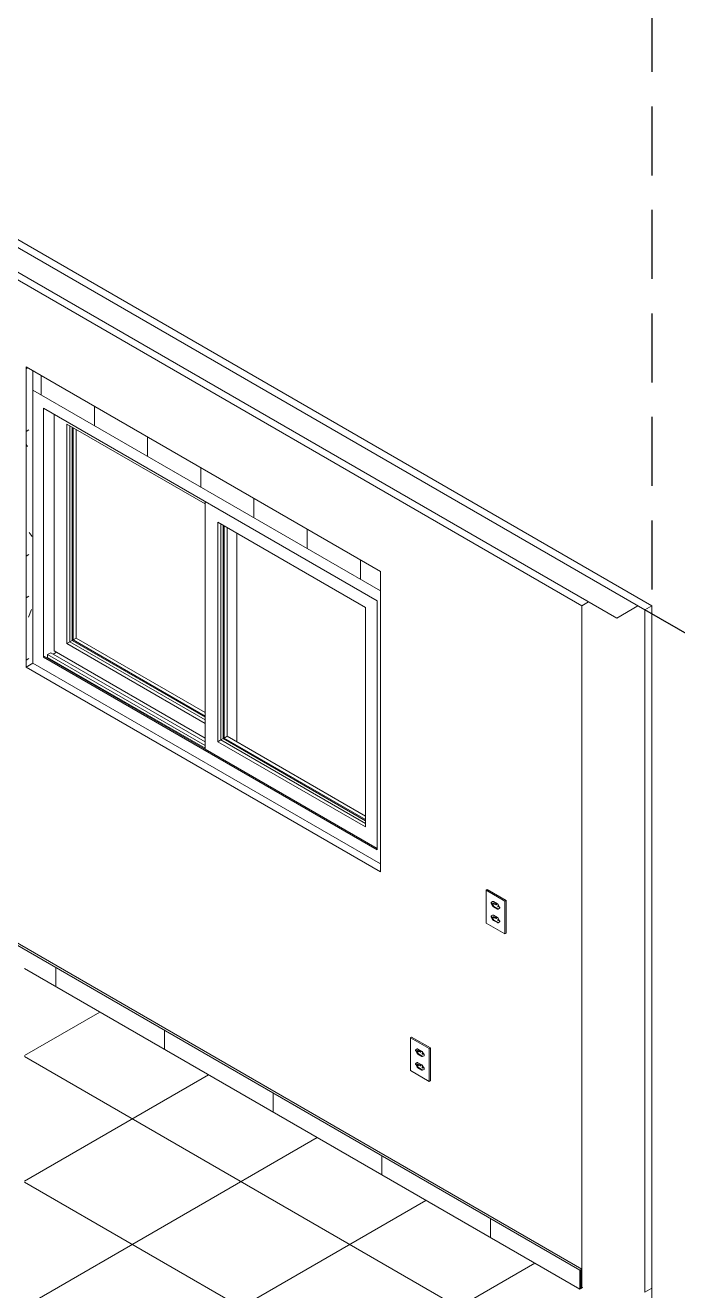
# Model space of a CAD drawing. Header units: inches. Extents: x -413 to -271, y -70 to 11.
# Drawn here: x -285.383 to -283.019, y -17.014 to -12.429 of the extents above; entities that cross this region are included whole.
import ezdxf

# ---------------------------------------------------------------- set-up
doc = ezdxf.new("R2010")
doc.units = ezdxf.units.IN
doc.header["$MEASUREMENT"] = 0
doc.linetypes.add('HIDDEN', pattern=[0.375, 0.25, -0.125])
for name, color, linetype, lineweight in [('Dispositivos elétricos', 7, 'Continuous', 20), ('Janelas', 7, 'Continuous', 9), ('Padrão de superfície', 7, 'Continuous', 20), ('Paredes', 7, 'Continuous', 20), ('Pisos', 7, 'Continuous', 20)]:
    doc.layers.add(name, color=color, linetype=linetype, lineweight=lineweight)
doc.layers.add('PROJECÃO', color=1, linetype='HIDDEN')

# ---------------------------------------------------------------- blocks, each defined once
blk = doc.blocks.new('Blocks_Janela de Correr 02 Folhas_F03351PT - Preto-2512377-ISOMÉTRICA')
at = {"layer": 'Janelas'}
for p, q in [((28006, 15867.4), (26965.9, 16468)), ((26965.9, 16468), (26965.9, 15651.5)), ((26997, 15669.4), (26997, 16414.1)), ((26997, 16414.1), (27995.4, 15837.6)), ((27028.8, 16395.7), (27028.8, 15687.8)), ((27067, 15709.8), (27067, 16366.3)), ((27067, 16366.3), (27480.6, 16127.5)), ((27076.2, 15715.1), (27076.2, 16361)), ((27083.2, 15719.2), (27083.2, 16356.9)), ((27480.6, 16134.8), (27480.6, 15394.3)), ((27518.8, 15416.3), (27518.8, 16072.8)), ((27518.8, 16072.8), (27960.8, 15817.6)), ((27528, 15421.6), (27528, 16067.5)), ((27535.1, 15425.7), (27535.1, 16063.4)), ((27995.4, 15837.6), (27995.4, 15093)), ((27960.8, 15817.6), (27960.8, 15161.2)), ((27067, 15709.8), (27076.2, 15715.1)), ((27480.6, 15471), (27067, 15709.8)), ((27076.2, 15715.1), (27083.2, 15719.2)), ((27480.6, 15481.6), (27076.2, 15715.1)), ((27083.2, 15719.2), (27480.6, 15489.8)), ((27000.5, 15671.5), (26997, 15669.4)), ((27995.6, 15097), (27000.5, 15671.5)), ((27019.6, 15682.5), (27009.7, 15676.8)), ((27009.7, 15676.8), (27480.6, 15404.9)), ((27009.7, 15668.6), (27009.7, 15676.8)), ((27480.6, 15416.3), (27019.6, 15682.5)), ((27026.7, 15678.4), (27035.9, 15683.7)), ((27028.8, 15687.8), (27480.6, 15426.9)), ((26965.9, 15651.5), (28006, 15050.9)), ((26997, 15669.4), (27995.4, 15093)), ((27007.6, 15667.4), (27009.7, 15668.6)), ((27009.7, 15668.6), (27480.6, 15396.7)), ((27518.8, 15416.3), (27528, 15421.6)), ((27960.8, 15161.2), (27518.8, 15416.3)), ((27528, 15421.6), (27535.1, 15425.7)), ((27960.8, 15171.8), (27528, 15421.6)), ((27535.1, 15425.7), (27960.8, 15179.9)), ((27480.6, 15394.3), (27995.6, 15097))]:
    blk.add_line(p, q, dxfattribs=at)
at = {"layer": 'Janelas', "color": 28, "true_color": 0x0d0d0d}
for p, q in [((27086.1, 15720.9), (27086.1, 16355.3)), ((27095.3, 16350), (27095.3, 15726.2)), ((27537.9, 15427.3), (27537.9, 16061.7)), ((27547.1, 15432.6), (27547.1, 16056.4)), ((27547.1, 16056.4), (27547.1, 15432.6)), ((27575.4, 16040.1), (27575.4, 15416.3)), ((27086.1, 15720.9), (27095.3, 15726.2)), ((27480.6, 15493.1), (27086.1, 15720.9)), ((27095.3, 15726.2), (27480.6, 15503.7)), ((27537.9, 15427.3), (27547.1, 15432.6)), ((27960.8, 15183.2), (27537.9, 15427.3)), ((27547.1, 15432.6), (27960.8, 15193.8))]:
    blk.add_line(p, q, dxfattribs=at)
blk = doc.blocks.new('CAIXA VERTICE V9 - Tomada 10A 2s-V8-ISOMÉTRICA')
at = {"layer": 'Dispositivos elétricos'}
for p, q in [((28098.6, 14532.9), (28095.1, 14530.8)), ((28151.7, 14498.2), (28095.1, 14530.8)), ((28095.1, 14530.8), (28095.1, 14432.8)), ((28098.6, 14532.9), (28155.2, 14500.2)), ((28110.9, 14494.8), (28114.9, 14497.1)), ((28117.4, 14496.9), (28129.3, 14490)), ((28151.7, 14498.2), (28155.2, 14500.2)), ((28151.7, 14400.2), (28151.7, 14498.2)), ((28155.2, 14500.2), (28155.2, 14402.2)), ((28114.9, 14484.4), (28110.9, 14491.4)), ((28112.3, 14492.2), (28116.4, 14485.2)), ((28129.3, 14474.9), (28117.4, 14481.8)), ((28118.3, 14492.9), (28118.1, 14492.6)), ((28118.9, 14482.6), (28130.8, 14475.7)), ((28120.9, 14490.6), (28120.9, 14491.1)), ((28131.8, 14487.4), (28135.9, 14480.4)), ((28135.9, 14477), (28131.8, 14474.7)), ((28132.6, 14485.5), (28132.2, 14485.5)), ((28095.1, 14432.8), (28151.7, 14400.2)), ((28110.9, 14454), (28114.9, 14456.3)), ((28114.9, 14443.6), (28110.9, 14450.5)), ((28112.3, 14451.4), (28116.4, 14444.4)), ((28117.4, 14456.1), (28129.3, 14449.2)), ((28129.3, 14434.1), (28117.4, 14441)), ((28118.3, 14452.1), (28118.1, 14451.8)), ((28118.9, 14441.8), (28130.8, 14434.9)), ((28120.9, 14449.8), (28120.9, 14450.2)), ((28131.8, 14446.6), (28135.9, 14439.6)), ((28135.9, 14436.2), (28131.8, 14433.8)), ((28132.6, 14444.6), (28132.2, 14444.7)), ((28155.2, 14402.2), (28151.7, 14400.2))]:
    blk.add_line(p, q, dxfattribs=at)
for points in [[(28114.9, 14497.1, 0), (28115.7, 14497.4, 0), (28116.5, 14497.3, 0), (28117.4, 14496.9, 0)], [(28110.9, 14491.4, 0), (28110.6, 14492.1, 0), (28110.4, 14492.8, 0), (28110.3, 14493.5, 0), (28110.4, 14494.1, 0), (28110.6, 14494.5, 0), (28110.9, 14494.8, 0)], [(28112, 14495.3, 0), (28111.8, 14494.9, 0), (28111.7, 14494.3, 0), (28111.8, 14493.6, 0), (28112, 14492.9, 0), (28112.3, 14492.2, 0)], [(28117.4, 14481.8, 0), (28116.5, 14482.5, 0), (28115.7, 14483.4, 0), (28114.9, 14484.4, 0)], [(28116.4, 14485.2, 0), (28117.1, 14484.2, 0), (28117.9, 14483.3, 0), (28118.9, 14482.6, 0)], [(28116.7, 14491.4, 0), (28116.7, 14491.8, 0), (28116.9, 14492.1, 0), (28117.1, 14492.3, 0), (28117.4, 14492.4, 0), (28117.7, 14492.4, 0), (28118.1, 14492.2, 0), (28118.5, 14492, 0), (28118.8, 14491.6, 0), (28119.1, 14491.2, 0), (28119.3, 14490.7, 0), (28119.5, 14490.2, 0), (28119.5, 14489.8, 0)], [(28119.5, 14489.8, 0), (28119.5, 14489.4, 0), (28119.3, 14489.1, 0), (28119.1, 14488.9, 0), (28118.8, 14488.8, 0), (28118.5, 14488.8, 0), (28118.1, 14489, 0), (28117.7, 14489.2, 0), (28117.4, 14489.6, 0), (28117.1, 14490, 0), (28116.9, 14490.5, 0), (28116.7, 14491, 0), (28116.7, 14491.4, 0)], [(28118.1, 14492.2, 0), (28118.1, 14491.8, 0), (28118.3, 14491.3, 0), (28118.5, 14490.8, 0), (28118.8, 14490.4, 0), (28119.1, 14490.1, 0), (28119.5, 14489.8, 0), (28119.9, 14489.6, 0), (28120.2, 14489.6, 0), (28120.5, 14489.7, 0), (28120.7, 14489.9, 0), (28120.9, 14490.2, 0), (28120.9, 14490.6, 0)], [(28123.4, 14490, 0), (28123.4, 14490.4, 0), (28123.6, 14490.7, 0), (28123.8, 14490.9, 0), (28124.1, 14491, 0), (28124.4, 14491, 0), (28124.8, 14490.8, 0), (28125.2, 14490.5, 0), (28125.5, 14490.2, 0), (28125.8, 14489.8, 0), (28126, 14489.3, 0), (28126.2, 14488.8, 0), (28126.2, 14488.4, 0)], [(28126.2, 14488.4, 0), (28126.2, 14488, 0), (28126, 14487.7, 0), (28125.8, 14487.4, 0), (28125.5, 14487.4, 0), (28125.2, 14487.4, 0), (28124.8, 14487.5, 0), (28124.4, 14487.8, 0), (28124.1, 14488.2, 0), (28123.8, 14488.6, 0), (28123.6, 14489.1, 0), (28123.4, 14489.5, 0), (28123.4, 14490, 0)], [(28124.8, 14490.8, 0), (28124.9, 14490.4, 0), (28125, 14489.9, 0), (28125.2, 14489.4, 0), (28125.5, 14489, 0), (28125.9, 14488.6, 0), (28126.2, 14488.4, 0), (28126.6, 14488.2, 0)], [(28127.6, 14489.6, 0), (28127.4, 14490.1, 0), (28127.2, 14490.6, 0)], [(28129.3, 14490, 0), (28130.3, 14489.4, 0), (28131.1, 14488.5, 0), (28131.8, 14487.4, 0)], [(28131.8, 14474.7, 0), (28131.1, 14474.4, 0), (28130.3, 14474.5, 0), (28129.3, 14474.9, 0)], [(28130.1, 14483.7, 0), (28130.2, 14484.1, 0), (28130.3, 14484.4, 0), (28130.5, 14484.6, 0), (28130.8, 14484.7, 0), (28131.2, 14484.6, 0), (28131.5, 14484.5, 0), (28131.9, 14484.2, 0), (28132.2, 14483.9, 0), (28132.5, 14483.4, 0), (28132.7, 14483, 0), (28132.9, 14482.5, 0), (28132.9, 14482, 0)], [(28132.9, 14482, 0), (28132.9, 14481.6, 0), (28132.7, 14481.3, 0), (28132.5, 14481.1, 0), (28132.2, 14481, 0), (28131.9, 14481.1, 0), (28131.5, 14481.2, 0), (28131.2, 14481.5, 0), (28130.8, 14481.8, 0), (28130.5, 14482.3, 0), (28130.3, 14482.7, 0), (28130.2, 14483.2, 0), (28130.1, 14483.7, 0)], [(28130.8, 14475.7, 0), (28131.7, 14475.3, 0), (28132.5, 14475.3, 0)], [(28131.5, 14484.5, 0), (28131.6, 14484, 0), (28131.7, 14483.6, 0), (28131.9, 14483.1, 0), (28132.2, 14482.7, 0), (28132.6, 14482.3, 0), (28132.9, 14482, 0)], [(28133.9, 14481.9, 0), (28134.2, 14482.1, 0), (28134.3, 14482.5, 0)], [(28135.9, 14480.4, 0), (28136.2, 14479.7, 0), (28136.4, 14479, 0), (28136.5, 14478.4, 0), (28136.4, 14477.8, 0), (28136.2, 14477.3, 0), (28135.9, 14477, 0)], [(28110.9, 14450.5, 0), (28110.6, 14451.2, 0), (28110.4, 14452, 0), (28110.3, 14452.6, 0), (28110.4, 14453.2, 0), (28110.6, 14453.7, 0), (28110.9, 14454, 0)], [(28112, 14454.5, 0), (28111.8, 14454, 0), (28111.7, 14453.5, 0), (28111.8, 14452.8, 0), (28112, 14452.1, 0), (28112.3, 14451.4, 0)], [(28114.9, 14456.3, 0), (28115.7, 14456.5, 0), (28116.5, 14456.5, 0), (28117.4, 14456.1, 0)], [(28117.4, 14441, 0), (28116.5, 14441.6, 0), (28115.7, 14442.5, 0), (28114.9, 14443.6, 0)], [(28116.4, 14444.4, 0), (28117.1, 14443.4, 0), (28117.9, 14442.5, 0), (28118.9, 14441.8, 0)], [(28116.7, 14450.6, 0), (28116.7, 14451, 0), (28116.9, 14451.3, 0), (28117.1, 14451.5, 0), (28117.4, 14451.6, 0), (28117.7, 14451.6, 0), (28118.1, 14451.4, 0), (28118.5, 14451.1, 0), (28118.8, 14450.8, 0), (28119.1, 14450.4, 0), (28119.3, 14449.9, 0), (28119.5, 14449.4, 0), (28119.5, 14449, 0)], [(28119.5, 14449, 0), (28119.5, 14448.6, 0), (28119.3, 14448.3, 0), (28119.1, 14448, 0), (28118.8, 14448, 0), (28118.5, 14448, 0), (28118.1, 14448.1, 0), (28117.7, 14448.4, 0), (28117.4, 14448.8, 0), (28117.1, 14449.2, 0), (28116.9, 14449.7, 0), (28116.7, 14450.1, 0), (28116.7, 14450.6, 0)], [(28118.1, 14451.4, 0), (28118.1, 14451, 0), (28118.3, 14450.5, 0), (28118.5, 14450, 0), (28118.8, 14449.6, 0), (28119.1, 14449.2, 0), (28119.5, 14449, 0), (28119.9, 14448.8, 0), (28120.2, 14448.8, 0), (28120.5, 14448.9, 0), (28120.7, 14449.1, 0), (28120.9, 14449.4, 0), (28120.9, 14449.8, 0)], [(28123.4, 14449.2, 0), (28123.4, 14449.6, 0), (28123.6, 14449.9, 0), (28123.8, 14450.1, 0), (28124.1, 14450.2, 0), (28124.4, 14450.1, 0), (28124.8, 14450, 0), (28125.2, 14449.7, 0), (28125.5, 14449.4, 0), (28125.8, 14448.9, 0), (28126, 14448.5, 0), (28126.2, 14448, 0), (28126.2, 14447.5, 0)], [(28126.2, 14447.5, 0), (28126.2, 14447.1, 0), (28126, 14446.8, 0), (28125.8, 14446.6, 0), (28125.5, 14446.5, 0), (28125.2, 14446.6, 0), (28124.8, 14446.7, 0), (28124.4, 14447, 0), (28124.1, 14447.3, 0), (28123.8, 14447.8, 0), (28123.6, 14448.2, 0), (28123.4, 14448.7, 0), (28123.4, 14449.2, 0)], [(28124.8, 14450, 0), (28124.9, 14449.5, 0), (28125, 14449.1, 0), (28125.2, 14448.6, 0), (28125.5, 14448.2, 0), (28125.9, 14447.8, 0), (28126.2, 14447.5, 0), (28126.6, 14447.4, 0)], [(28127.6, 14448.8, 0), (28127.4, 14449.3, 0), (28127.2, 14449.7, 0)], [(28129.3, 14449.2, 0), (28130.3, 14448.5, 0), (28131.1, 14447.6, 0), (28131.8, 14446.6, 0)], [(28131.8, 14433.8, 0), (28131.1, 14433.6, 0), (28130.3, 14433.7, 0), (28129.3, 14434.1, 0)], [(28130.1, 14442.8, 0), (28130.2, 14443.2, 0), (28130.3, 14443.5, 0), (28130.5, 14443.8, 0), (28130.8, 14443.8, 0), (28131.2, 14443.8, 0), (28131.5, 14443.7, 0), (28131.9, 14443.4, 0), (28132.2, 14443, 0), (28132.5, 14442.6, 0), (28132.7, 14442.1, 0), (28132.9, 14441.7, 0), (28132.9, 14441.2, 0)], [(28132.9, 14441.2, 0), (28132.9, 14440.8, 0), (28132.7, 14440.5, 0), (28132.5, 14440.3, 0), (28132.2, 14440.2, 0), (28131.9, 14440.2, 0), (28131.5, 14440.4, 0), (28131.2, 14440.7, 0), (28130.8, 14441, 0), (28130.5, 14441.4, 0), (28130.3, 14441.9, 0), (28130.2, 14442.4, 0), (28130.1, 14442.8, 0)], [(28130.8, 14434.9, 0), (28131.7, 14434.5, 0), (28132.5, 14434.4, 0)], [(28131.5, 14443.7, 0), (28131.6, 14443.2, 0), (28131.7, 14442.7, 0), (28131.9, 14442.3, 0), (28132.2, 14441.8, 0), (28132.6, 14441.5, 0), (28132.9, 14441.2, 0)], [(28133.9, 14441.1, 0), (28134.2, 14441.3, 0), (28134.3, 14441.6, 0)], [(28135.9, 14439.6, 0), (28136.2, 14438.9, 0), (28136.4, 14438.2, 0), (28136.5, 14437.5, 0), (28136.4, 14436.9, 0), (28136.2, 14436.5, 0), (28135.9, 14436.2, 0)]]:
    blk.add_polyline3d(points, dxfattribs=at)
blk = doc.blocks.new('CAIXA VERTICE V9 - Tomada 10A 2s-2516932-ISOMÉTRICA')
at = {"layer": 'Dispositivos elétricos'}
for p, q in [((28324.9, 14973.8), (28321.4, 14971.7)), ((28378, 14939.1), (28321.4, 14971.7)), ((28321.4, 14971.7), (28321.4, 14873.7)), ((28324.9, 14973.8), (28381.5, 14941.1)), ((28337.2, 14935.7), (28341.2, 14938.1)), ((28341.2, 14925.3), (28337.2, 14932.3)), ((28338.6, 14933.1), (28342.6, 14926.2)), ((28343.7, 14937.8), (28355.6, 14930.9)), ((28355.6, 14915.8), (28343.7, 14922.7)), ((28344.6, 14933.9), (28344.4, 14933.5)), ((28345.1, 14923.5), (28357, 14916.6)), ((28347.2, 14931.5), (28347.2, 14931.9)), ((28358.1, 14928.3), (28362.1, 14921.4)), ((28362.1, 14917.9), (28358.1, 14915.6)), ((28358.8, 14926.4), (28358.5, 14926.4)), ((28378, 14939.1), (28381.5, 14941.1)), ((28378, 14841.1), (28378, 14939.1)), ((28381.5, 14941.1), (28381.5, 14843.1)), ((28337.2, 14894.9), (28341.2, 14897.2)), ((28341.2, 14884.5), (28337.2, 14891.5)), ((28338.6, 14892.3), (28342.6, 14885.3)), ((28343.7, 14897), (28355.6, 14890.1)), ((28355.6, 14875), (28343.7, 14881.9)), ((28344.6, 14893), (28344.4, 14892.7)), ((28345.1, 14882.7), (28357, 14875.8)), ((28347.2, 14890.7), (28347.2, 14891.1)), ((28358.1, 14887.5), (28362.1, 14880.5)), ((28362.1, 14877.1), (28358.1, 14874.8)), ((28358.8, 14885.5), (28358.5, 14885.6)), ((28321.4, 14873.7), (28378, 14841.1)), ((28381.5, 14843.1), (28378, 14841.1))]:
    blk.add_line(p, q, dxfattribs=at)
for points in [[(28337.2, 14932.3, 0), (28336.9, 14933, 0), (28336.7, 14933.7, 0), (28336.6, 14934.4, 0), (28336.7, 14935, 0), (28336.9, 14935.4, 0), (28337.2, 14935.7, 0)], [(28338.3, 14936.2, 0), (28338.1, 14935.8, 0), (28338, 14935.2, 0), (28338.1, 14934.5, 0), (28338.3, 14933.8, 0), (28338.6, 14933.1, 0)], [(28341.2, 14938.1, 0), (28341.9, 14938.3, 0), (28342.8, 14938.2, 0), (28343.7, 14937.8, 0)], [(28343.7, 14922.7, 0), (28342.8, 14923.4, 0), (28341.9, 14924.3, 0), (28341.2, 14925.3, 0)], [(28342.6, 14926.2, 0), (28343.4, 14925.1, 0), (28344.2, 14924.2, 0), (28345.1, 14923.5, 0)], [(28342.9, 14932.3, 0), (28343, 14932.7, 0), (28343.1, 14933, 0), (28343.4, 14933.2, 0), (28343.7, 14933.3, 0), (28344, 14933.3, 0), (28344.4, 14933.1, 0), (28344.7, 14932.9, 0), (28345.1, 14932.5, 0), (28345.4, 14932.1, 0), (28345.6, 14931.6, 0), (28345.7, 14931.1, 0), (28345.8, 14930.7, 0)], [(28345.8, 14930.7, 0), (28345.7, 14930.3, 0), (28345.6, 14930, 0), (28345.4, 14929.8, 0), (28345.1, 14929.7, 0), (28344.7, 14929.7, 0), (28344.4, 14929.9, 0), (28344, 14930.1, 0), (28343.7, 14930.5, 0), (28343.4, 14930.9, 0), (28343.1, 14931.4, 0), (28343, 14931.9, 0), (28342.9, 14932.3, 0)], [(28344.4, 14933.1, 0), (28344.4, 14932.7, 0), (28344.6, 14932.2, 0), (28344.8, 14931.7, 0), (28345.1, 14931.3, 0), (28345.4, 14931, 0), (28345.8, 14930.7, 0), (28346.1, 14930.5, 0), (28346.5, 14930.5, 0), (28346.8, 14930.6, 0), (28347, 14930.8, 0), (28347.1, 14931.1, 0), (28347.2, 14931.5, 0)], [(28349.7, 14930.9, 0), (28349.7, 14931.3, 0), (28349.9, 14931.6, 0), (28350.1, 14931.8, 0), (28350.4, 14931.9, 0), (28350.7, 14931.9, 0), (28351.1, 14931.7, 0), (28351.4, 14931.4, 0), (28351.8, 14931.1, 0), (28352.1, 14930.7, 0), (28352.3, 14930.2, 0), (28352.4, 14929.7, 0), (28352.5, 14929.3, 0)], [(28352.5, 14929.3, 0), (28352.4, 14928.9, 0), (28352.3, 14928.6, 0), (28352.1, 14928.3, 0), (28351.8, 14928.3, 0), (28351.4, 14928.3, 0), (28351.1, 14928.4, 0), (28350.7, 14928.7, 0), (28350.4, 14929.1, 0), (28350.1, 14929.5, 0), (28349.9, 14930, 0), (28349.7, 14930.4, 0), (28349.7, 14930.9, 0)], [(28351.1, 14931.7, 0), (28351.1, 14931.3, 0), (28351.3, 14930.8, 0), (28351.5, 14930.3, 0), (28351.8, 14929.9, 0), (28352.1, 14929.5, 0), (28352.5, 14929.3, 0), (28352.9, 14929.1, 0)], [(28353.9, 14930.5, 0), (28353.7, 14931, 0), (28353.5, 14931.5, 0)], [(28355.6, 14930.9, 0), (28356.5, 14930.3, 0), (28357.4, 14929.4, 0), (28358.1, 14928.3, 0)], [(28358.1, 14915.6, 0), (28357.4, 14915.4, 0), (28356.5, 14915.4, 0), (28355.6, 14915.8, 0)], [(28356.4, 14924.6, 0), (28356.4, 14925, 0), (28356.6, 14925.3, 0), (28356.8, 14925.5, 0), (28357.1, 14925.6, 0), (28357.4, 14925.5, 0), (28357.8, 14925.4, 0), (28358.2, 14925.1, 0), (28358.5, 14924.8, 0), (28358.8, 14924.3, 0), (28359, 14923.9, 0), (28359.2, 14923.4, 0), (28359.2, 14922.9, 0)], [(28359.2, 14922.9, 0), (28359.2, 14922.5, 0), (28359, 14922.2, 0), (28358.8, 14922, 0), (28358.5, 14921.9, 0), (28358.2, 14922, 0), (28357.8, 14922.1, 0), (28357.4, 14922.4, 0), (28357.1, 14922.7, 0), (28356.8, 14923.2, 0), (28356.6, 14923.6, 0), (28356.4, 14924.1, 0), (28356.4, 14924.6, 0)], [(28357, 14916.6, 0), (28358, 14916.3, 0), (28358.8, 14916.2, 0)], [(28357.8, 14925.4, 0), (28357.8, 14924.9, 0), (28358, 14924.5, 0), (28358.2, 14924, 0), (28358.5, 14923.6, 0), (28358.8, 14923.2, 0), (28359.2, 14922.9, 0)], [(28360.2, 14922.8, 0), (28360.4, 14923, 0), (28360.6, 14923.4, 0)], [(28362.1, 14921.4, 0), (28362.5, 14920.7, 0), (28362.7, 14919.9, 0), (28362.7, 14919.3, 0), (28362.7, 14918.7, 0), (28362.5, 14918.2, 0), (28362.1, 14917.9, 0)], [(28337.2, 14891.5, 0), (28336.9, 14892.2, 0), (28336.7, 14892.9, 0), (28336.6, 14893.5, 0), (28336.7, 14894.1, 0), (28336.9, 14894.6, 0), (28337.2, 14894.9, 0)], [(28338.3, 14895.4, 0), (28338.1, 14895, 0), (28338, 14894.4, 0), (28338.1, 14893.7, 0), (28338.3, 14893, 0), (28338.6, 14892.3, 0)], [(28341.2, 14897.2, 0), (28341.9, 14897.5, 0), (28342.8, 14897.4, 0), (28343.7, 14897, 0)], [(28343.7, 14881.9, 0), (28342.8, 14882.5, 0), (28341.9, 14883.4, 0), (28341.2, 14884.5, 0)], [(28342.6, 14885.3, 0), (28343.4, 14884.3, 0), (28344.2, 14883.4, 0), (28345.1, 14882.7, 0)], [(28342.9, 14891.5, 0), (28343, 14891.9, 0), (28343.1, 14892.2, 0), (28343.4, 14892.4, 0), (28343.7, 14892.5, 0), (28344, 14892.5, 0), (28344.4, 14892.3, 0), (28344.7, 14892.1, 0), (28345.1, 14891.7, 0), (28345.4, 14891.3, 0), (28345.6, 14890.8, 0), (28345.7, 14890.3, 0), (28345.8, 14889.9, 0)], [(28345.8, 14889.9, 0), (28345.7, 14889.5, 0), (28345.6, 14889.2, 0), (28345.4, 14889, 0), (28345.1, 14888.9, 0), (28344.7, 14888.9, 0), (28344.4, 14889.1, 0), (28344, 14889.3, 0), (28343.7, 14889.7, 0), (28343.4, 14890.1, 0), (28343.1, 14890.6, 0), (28343, 14891.1, 0), (28342.9, 14891.5, 0)], [(28344.4, 14892.3, 0), (28344.4, 14891.9, 0), (28344.6, 14891.4, 0), (28344.8, 14890.9, 0), (28345.1, 14890.5, 0), (28345.4, 14890.1, 0), (28345.8, 14889.9, 0), (28346.1, 14889.7, 0), (28346.5, 14889.7, 0), (28346.8, 14889.8, 0), (28347, 14890, 0), (28347.1, 14890.3, 0), (28347.2, 14890.7, 0)], [(28349.7, 14890.1, 0), (28349.7, 14890.5, 0), (28349.9, 14890.8, 0), (28350.1, 14891, 0), (28350.4, 14891.1, 0), (28350.7, 14891, 0), (28351.1, 14890.9, 0), (28351.4, 14890.6, 0), (28351.8, 14890.3, 0), (28352.1, 14889.8, 0), (28352.3, 14889.4, 0), (28352.4, 14888.9, 0), (28352.5, 14888.4, 0)], [(28352.5, 14888.4, 0), (28352.4, 14888, 0), (28352.3, 14887.7, 0), (28352.1, 14887.5, 0), (28351.8, 14887.4, 0), (28351.4, 14887.5, 0), (28351.1, 14887.6, 0), (28350.7, 14887.9, 0), (28350.4, 14888.3, 0), (28350.1, 14888.7, 0), (28349.9, 14889.1, 0), (28349.7, 14889.6, 0), (28349.7, 14890.1, 0)], [(28351.1, 14890.9, 0), (28351.1, 14890.4, 0), (28351.3, 14890, 0), (28351.5, 14889.5, 0), (28351.8, 14889.1, 0), (28352.1, 14888.7, 0), (28352.5, 14888.4, 0), (28352.9, 14888.3, 0)], [(28353.9, 14889.7, 0), (28353.7, 14890.2, 0), (28353.5, 14890.7, 0)], [(28355.6, 14890.1, 0), (28356.5, 14889.4, 0), (28357.4, 14888.5, 0), (28358.1, 14887.5, 0)], [(28356.4, 14883.7, 0), (28356.4, 14884.1, 0), (28356.6, 14884.5, 0), (28356.8, 14884.7, 0), (28357.1, 14884.8, 0), (28357.4, 14884.7, 0), (28357.8, 14884.6, 0), (28358.2, 14884.3, 0), (28358.5, 14883.9, 0), (28358.8, 14883.5, 0), (28359, 14883, 0), (28359.2, 14882.6, 0), (28359.2, 14882.1, 0)], [(28359.2, 14882.1, 0), (28359.2, 14881.7, 0), (28359, 14881.4, 0), (28358.8, 14881.2, 0), (28358.5, 14881.1, 0), (28358.2, 14881.1, 0), (28357.8, 14881.3, 0), (28357.4, 14881.6, 0), (28357.1, 14881.9, 0), (28356.8, 14882.4, 0), (28356.6, 14882.8, 0), (28356.4, 14883.3, 0), (28356.4, 14883.7, 0)], [(28357, 14875.8, 0), (28358, 14875.4, 0), (28358.8, 14875.3, 0)], [(28357.8, 14884.6, 0), (28357.8, 14884.1, 0), (28358, 14883.6, 0), (28358.2, 14883.2, 0), (28358.5, 14882.7, 0), (28358.8, 14882.4, 0), (28359.2, 14882.1, 0)], [(28360.2, 14882, 0), (28360.4, 14882.2, 0), (28360.6, 14882.5, 0)], [(28362.1, 14880.5, 0), (28362.5, 14879.8, 0), (28362.7, 14879.1, 0), (28362.7, 14878.4, 0), (28362.7, 14877.8, 0), (28362.5, 14877.4, 0), (28362.1, 14877.1, 0)], [(28358.1, 14874.8, 0), (28357.4, 14874.5, 0), (28356.5, 14874.6, 0), (28355.6, 14875, 0)]]:
    blk.add_polyline3d(points, dxfattribs=at)

msp = doc.modelspace()

# ---------------------------------------------------------------- hatches: boundary and pattern name
at = {"layer": 'Padrão de superfície', "true_color": 0xffffff}
h = msp.add_hatch(dxfattribs=at)
h.set_pattern_fill('FP_10', scale=0.001211, style=0, pattern_type=2)
h.set_pattern_definition([(30, (-293.81132, -6.408924), (0.26106322, 0.226088), [0.02487, -0.201217, 0.02487, -1.4070167]), (30, (-293.81132, -6.408924), (0.26106322, 0.226088), [-0.2509573, -0.201217, 0.02487, -0.4273055, -0.753624]), (30, (-293.81132, -6.408924), (0.26106322, 0.226088), [-0.9043488, 0.02487, -0.201217, 0.02487, -0.502668]), (30, (-293.81132, -6.408924), (0.26106322, 0.226088), [-1.155306, -0.1258547, 0.02487, -0.351943]), (125.104, (-293.71342, -6.31472), (-0.18705316, 0.1153861), [0.0187264, -0.1515145, -1.0781897]), (125.104, (-293.71342, -6.31472), (-0.18705316, 0.1153861), [-0.170241, 0.0187264, -0.1515145, -0.90795]), (125.104, (-293.71342, -6.31472), (-0.18705316, 0.1153861), [-0.3404808, 0.0187264, -0.3217543, -0.567468]), (125.104, (-293.71342, -6.31472), (-0.18705316, 0.1153861), [-0.6809615, 0.0187264, -0.1515145, -0.397228]), (125.104, (-293.71342, -6.31472), (-0.18705316, 0.1153861), [-0.8512025, 0.0187264, -0.094767, -0.2837346]), (125.104, (-293.71342, -6.31472), (-0.18705316, 0.1153861), [-0.964696, 0.0187264, -0.265008]), (248.794, (-293.68079, -6.145155), (-0.07400922, -0.34147423), [0.029771, -0.2408745, -1.71409]), (248.794, (-293.68079, -6.145155), (-0.07400922, -0.34147423), [-0.2706454, 0.029771, -0.2408745, -1.4434436]), (248.794, (-293.68079, -6.145155), (-0.07400922, -0.34147423), [-0.541292, 0.029771, -0.51152, -0.9021527]), (248.794, (-293.68079, -6.145155), (-0.07400922, -0.34147423), [-1.082583, 0.029771, -0.2408745, -0.6315073]), (248.794, (-293.68079, -6.145155), (-0.07400922, -0.34147423), [-1.3532284, 0.029771, -0.1506594, -0.4510757]), (248.794, (-293.68079, -6.145155), (-0.07400922, -0.34147423), [-1.53366, 0.029771, -0.421305])])
h.paths.add_polyline_path([(-285.3804, -14.7546), (-285.3555, -14.7403), (-285.3555, -13.6811), (-285.3804, -13.6667), (-285.3804, -14.7403)])
at = {"layer": 'Padrão de superfície', "true_color": 0x808080}
h = msp.add_hatch(dxfattribs=at)
h.set_pattern_fill('FP_5', color=8, scale=0.001211, style=0, pattern_type=2)
h.set_pattern_definition([(330, (-286.096405, -15.400465), (-4e-07, 0.0741759), []), (90, (-286.0964, -15.40047), (-0.0963576, 0.129807), [0.0741753, -0.0741753])])
h.paths.add_polyline_path([(-284.0956, -14.4787), (-284.0956, -14.4085), (-285.3555, -13.6811), (-285.3555, -13.7513), (-284.2172, -14.4085)])
at = {"layer": 'Padrão de superfície', "true_color": 0xbcbcbc}
h = msp.add_hatch(dxfattribs=at)
h.set_pattern_fill('FP_30', color=9, scale=0.001211, style=0, pattern_type=2)
h.set_pattern_definition([(330, (-286.0613, -15.45733), (2e-07, 0.454944), []), (90, (-286.0613, -15.45733), (-0.393993, 0.22747), [])])
h.paths.add_polyline_path([(-283.3736, -17.0091), (-283.3736, -16.9399), (-286.0579, -15.3901), (-286.0579, -15.4593), (-285.6108, -15.7174), (-285.6091, -15.7165), (-285.3864, -15.845), (-285.3864, -15.847), (-283.3788, -17.0061)])
h = msp.add_hatch(dxfattribs=at)
h.set_pattern_fill('FP_1', color=9, scale=0.001211, style=0, pattern_type=2)
h.set_pattern_definition([(150, (-285.78378, -16.8469), (-0.393993, -0.22747), []), (210, (-285.78378, -16.8469), (0.393993, -0.22747), [])])
h.paths.add_polyline_path([(-285.5097, -18.3888), (-285.5063, -18.3868), (-285.729, -18.2582), (-285.729, -15.7857), (-285.6108, -15.7174), (-286.0579, -15.4593), (-288.1083, -16.6432), (-288.1083, -16.746), (-288.2282, -16.8152), (-288.4509, -16.6867), (-288.4544, -16.6886), (-285.5131, -18.3868)])
h.paths.add_polyline_path([(-285.3864, -18.3175), (-283.2365, -17.0763), (-283.3633, -17.0032), (-283.3736, -17.0091), (-285.3864, -15.847), (-285.3864, -17.3419)])
h = msp.add_hatch(dxfattribs=at)
h.set_pattern_fill('FP_31', color=9, scale=0.001211, style=0, pattern_type=2)
h.set_pattern_definition([(30, (-283.37014, -17.0071), (-2e-07, 0.45494), []), (90, (-283.37014, -17.0071), (-0.394, -0.22747), [])])
h.paths.add_polyline_path([(-283.3736, -17.0091), (-283.3667, -17.0051), (-283.3667, -16.9359), (-283.3736, -16.9399), (-283.3736, -17.0051)])

# ---------------------------------------------------------------- linework, layer by layer
at = {"layer": 'Paredes'}
for p, q in [((-286.0579, -12.8325), (-283.1132, -14.5326)), ((-283.138, -14.547), (-286.0579, -12.8612)), ((-286.0579, -12.9502), (-283.24, -14.5771)), ((-283.3667, -14.5326), (-286.0579, -12.9789)), ((-285.3804, -13.6667), (-284.0956, -14.4085)), ((-285.3804, -14.7546), (-285.3804, -13.6667)), ((-285.3555, -13.6811), (-285.3555, -14.7403)), ((-285.3555, -13.7513), (-284.0956, -14.4787)), ((-284.0956, -14.4085), (-284.0956, -15.4964)), ((-283.3419, -14.5183), (-283.3667, -14.5326)), ((-283.3667, -14.5326), (-283.3667, -17.0051)), ((-283.24, -14.5771), (-283.1629, -14.5326)), ((-283.1132, -14.5326), (-283.138, -14.547)), ((-283.1132, -14.5326), (-283.1132, -17.0051)), ((-283.138, -17.0195), (-283.138, -14.547)), ((-285.3804, -14.7546), (-285.3555, -14.7403)), ((-284.0956, -15.4964), (-285.3804, -14.7546)), ((-284.0956, -15.4677), (-285.3555, -14.7403)), ((-286.0579, -15.3822), (-283.3667, -16.9359)), ((-283.3736, -16.9399), (-286.0579, -15.3901)), ((-285.3864, -15.847), (-283.3736, -17.0091)), ((-283.3736, -16.9399), (-283.3667, -16.9359)), ((-283.3736, -17.0091), (-283.3736, -16.9399)), ((-283.3633, -17.0032), (-283.3736, -17.0091)), ((-283.138, -17.0195), (-283.1132, -17.0051))]:
    msp.add_line(p, q, dxfattribs=at)
at = {"layer": 'Pisos'}
msp.add_line((-283.1132, -17.0051), (-283.1132, -17.1535), dxfattribs=at)
at = {"layer": 'PROJECÃO'}
for p, q in [((-283.1109, -7.0986), (-283.1132, -14.5326)), ((-279.712, -16.525), (-283.138, -14.547))]:
    msp.add_line(p, q, dxfattribs=at)

# ---------------------------------------------------------------- block references
at = {"layer": 'Dispositivos elétricos', "xscale": 0.001211283034581, "yscale": 0.001211283034581, "zscale": 0.001211283034581}
for name in ['CAIXA VERTICE V9 - Tomada 10A 2s-2516932-ISOMÉTRICA', 'CAIXA VERTICE V9 - Tomada 10A 2s-V8-ISOMÉTRICA']:
    msp.add_blockref(name, (-318.0188, -33.6986), dxfattribs=at)
at = {"layer": 'Janelas', "xscale": 0.001211283034581, "yscale": 0.001211283034581, "zscale": 0.001211283034581}
msp.add_blockref('Blocks_Janela de Correr 02 Folhas_F03351PT - Preto-2512377-ISOMÉTRICA', (-318.0188, -33.6986), dxfattribs=at)

doc.saveas('drawing.dxf')
